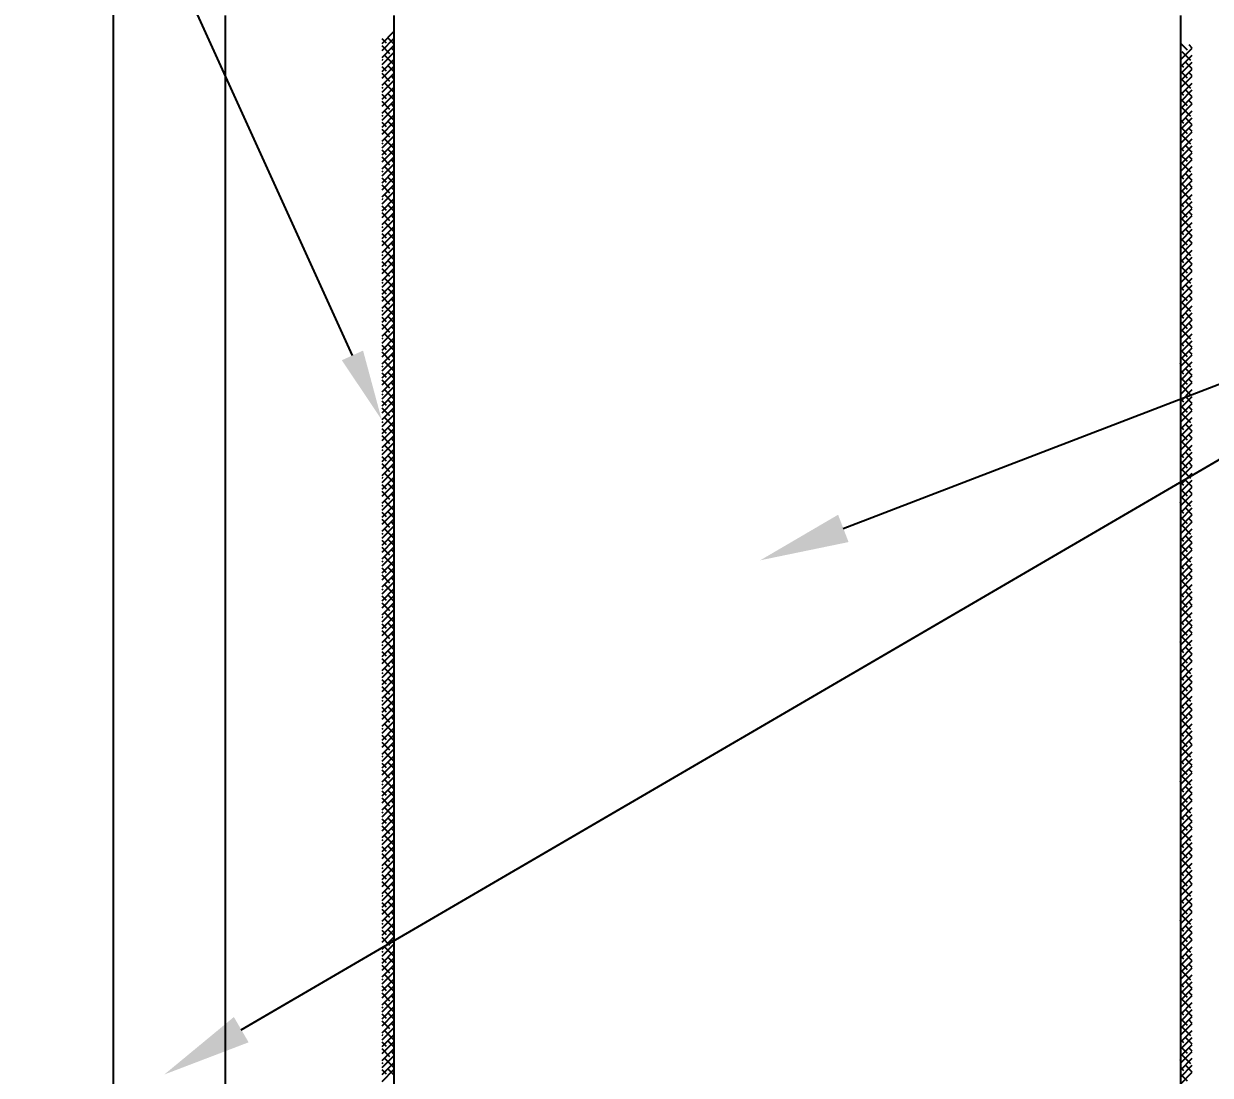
# Model space of a CAD drawing. Header units: metres. Extents: x 158 to 495, y 93 to 262.
# Drawn here: x 396.468 to 399.257, y 106.781 to 109.252 of the extents above; entities that cross this region are included whole.
import ezdxf
from ezdxf import colors
from ezdxf.entities.mleader import LeaderData, LeaderLine
from ezdxf.math import Vec2, Vec3

# ---------------------------------------------------------------- set-up
doc = ezdxf.new("R2010")
doc.units = ezdxf.units.M
doc.header["$MEASUREMENT"] = 0
doc.styles.get("Standard").update_dxf_attribs({"font": 'arial.ttf'})

msp = doc.modelspace()

# ---------------------------------------------------------------- linework, layer by layer
for p, q in [((396.67829, 112.79275), (396.67829, 105.75027)), ((396.94238, 101.74478), (396.94238, 109.27151)), ((397.33852, 109.27151), (397.33852, 105.75027)), ((399.18717, 109.27151), (399.18717, 105.75027))]:
    msp.add_line(p, q)
at = {"linetype": 'Continuous'}
for p, q in [((399.18627, 109.23967), (399.18631, 109.23963)), ((397.33762, 109.23252), (397.30984, 109.20474)), ((397.30984, 109.21722), (397.32017, 109.20689)), ((397.33762, 109.21615), (397.30984, 109.18837)), ((397.32426, 109.21916), (397.33762, 109.20581)), ((397.30984, 109.20085), (397.32835, 109.18233)), ((397.33762, 109.19978), (397.30984, 109.172)), ((397.33762, 109.18341), (397.30984, 109.15563)), ((397.33244, 109.19461), (397.33762, 109.18944)), ((399.18627, 109.20693), (399.20268, 109.19052)), ((399.21405, 109.1937), (399.18627, 109.16592)), ((399.1904, 109.18643), (399.21087, 109.16596)), ((399.20677, 109.2028), (399.21405, 109.19552)), ((397.30984, 109.16811), (397.31198, 109.16596)), ((397.33762, 109.16704), (397.30984, 109.13926)), ((397.31608, 109.17824), (397.33654, 109.15778)), ((399.21405, 109.17733), (399.18627, 109.14955)), ((399.18627, 109.17419), (399.18631, 109.17415)), ((399.21405, 109.16096), (399.18627, 109.13318)), ((399.18627, 109.15782), (399.1945, 109.14959)), ((399.19859, 109.16187), (399.21405, 109.14641)), ((397.30984, 109.15174), (397.32017, 109.14141)), ((397.33762, 109.15067), (397.30984, 109.12289)), ((397.30984, 109.13537), (397.32835, 109.11685)), ((397.33762, 109.1343), (397.30984, 109.10652)), ((397.32426, 109.15369), (397.33762, 109.14033)), ((397.33244, 109.12913), (397.33762, 109.12396)), ((399.21405, 109.14459), (399.18627, 109.11681)), ((399.18627, 109.14145), (399.20268, 109.12504)), ((399.21405, 109.12822), (399.18627, 109.10044)), ((399.20677, 109.13732), (399.21405, 109.13004)), ((397.33762, 109.11793), (397.30984, 109.09015)), ((397.30984, 109.10263), (397.31198, 109.10048)), ((397.33762, 109.10156), (397.30984, 109.07378)), ((397.31608, 109.11276), (397.33654, 109.0923)), ((399.21405, 109.11185), (399.18627, 109.08407)), ((399.18627, 109.10871), (399.18631, 109.10867)), ((399.1904, 109.12095), (399.21087, 109.10048)), ((397.30984, 109.08626), (397.32017, 109.07593)), ((397.33762, 109.08519), (397.30984, 109.05741)), ((397.32426, 109.08821), (397.33762, 109.07485)), ((399.21405, 109.09548), (399.18627, 109.0677)), ((399.18627, 109.09234), (399.1945, 109.08411)), ((399.21405, 109.07911), (399.18627, 109.05133)), ((399.18627, 109.07597), (399.20268, 109.05956)), ((399.19859, 109.09639), (399.21405, 109.08093)), ((399.20677, 109.07184), (399.21405, 109.06456)), ((397.30984, 109.06989), (397.32835, 109.05138)), ((397.33762, 109.06882), (397.30984, 109.04104)), ((397.33762, 109.05245), (397.30984, 109.02467)), ((397.31608, 109.04728), (397.33654, 109.02682)), ((397.33244, 109.06365), (397.33762, 109.05848)), ((399.21405, 109.06274), (399.18627, 109.03496)), ((399.21405, 109.04637), (399.18627, 109.01859)), ((399.1904, 109.05547), (399.21087, 109.03501)), ((397.30984, 109.03715), (397.31198, 109.03501)), ((397.33762, 109.03608), (397.30984, 109.0083)), ((397.30984, 109.02078), (397.32017, 109.01045)), ((397.33762, 109.01972), (397.30984, 108.99193)), ((397.32426, 109.02273), (397.33762, 109.00937)), ((399.18627, 109.04324), (399.18631, 109.04319)), ((399.21405, 109.03), (399.18627, 109.00222)), ((399.18627, 109.02687), (399.1945, 109.01864)), ((399.19859, 109.03091), (399.21405, 109.01545)), ((397.30984, 109.00441), (397.32835, 108.9859)), ((397.33762, 109.00335), (397.30984, 108.97557)), ((397.33244, 108.99817), (397.33762, 108.993)), ((399.21405, 109.01363), (399.18627, 108.98585)), ((399.18627, 109.0105), (399.20268, 108.99408)), ((399.21405, 108.99726), (399.18627, 108.96948)), ((399.1904, 108.98999), (399.21087, 108.96953)), ((399.20677, 109.00636), (399.21405, 108.99909)), ((397.33762, 108.98698), (397.30984, 108.9592)), ((397.30984, 108.97167), (397.31198, 108.96953)), ((397.33762, 108.97061), (397.30984, 108.94283)), ((397.31608, 108.9818), (397.33654, 108.96134)), ((399.21405, 108.98089), (399.18627, 108.95311)), ((399.18627, 108.97776), (399.18631, 108.97771)), ((399.21405, 108.96452), (399.18627, 108.93674)), ((399.18627, 108.96139), (399.1945, 108.95316)), ((399.19859, 108.96543), (399.21405, 108.94998)), ((397.30984, 108.9553), (397.32017, 108.94497)), ((397.33762, 108.95424), (397.30984, 108.92646)), ((397.30984, 108.93893), (397.32835, 108.92042)), ((397.33762, 108.93787), (397.30984, 108.91009)), ((397.32426, 108.95725), (397.33762, 108.94389)), ((397.33244, 108.9327), (397.33762, 108.92752)), ((399.21405, 108.94815), (399.18627, 108.92037)), ((399.18627, 108.94502), (399.20268, 108.9286)), ((399.20677, 108.94088), (399.21405, 108.93361)), ((397.33762, 108.9215), (397.30984, 108.89372)), ((397.30984, 108.90619), (397.31198, 108.90405)), ((397.33762, 108.90513), (397.30984, 108.87735)), ((397.31608, 108.91633), (397.33654, 108.89586)), ((399.21405, 108.93178), (399.18627, 108.904)), ((399.21405, 108.91541), (399.18627, 108.88763)), ((399.18627, 108.91228), (399.18631, 108.91223)), ((399.1904, 108.92451), (399.21087, 108.90405)), ((397.30984, 108.88983), (397.32017, 108.87949)), ((397.33762, 108.88876), (397.30984, 108.86098)), ((397.32426, 108.89177), (397.33762, 108.87841)), ((399.21405, 108.89904), (399.18627, 108.87126)), ((399.18627, 108.89591), (399.1945, 108.88768)), ((399.21405, 108.88267), (399.18627, 108.85489)), ((399.18627, 108.87954), (399.20268, 108.86312)), ((399.19859, 108.89996), (399.21405, 108.8845)), ((397.30984, 108.87346), (397.32835, 108.85494)), ((397.33762, 108.87239), (397.30984, 108.84461)), ((397.33762, 108.85602), (397.30984, 108.82824)), ((397.31608, 108.85085), (397.33654, 108.83038)), ((397.33244, 108.86722), (397.33762, 108.86204)), ((399.21405, 108.86631), (399.18627, 108.83852)), ((399.21405, 108.84994), (399.18627, 108.82216)), ((399.1904, 108.85903), (399.21087, 108.83857)), ((399.20677, 108.8754), (399.21405, 108.86813)), ((397.30984, 108.84072), (397.31198, 108.83857)), ((397.33762, 108.83965), (397.30984, 108.81187)), ((397.30984, 108.82435), (397.32017, 108.81401)), ((397.33762, 108.82328), (397.30984, 108.7955)), ((397.32426, 108.82629), (397.33762, 108.81294)), ((399.18627, 108.8468), (399.18631, 108.84675)), ((399.21405, 108.83357), (399.18627, 108.80579)), ((399.18627, 108.83043), (399.1945, 108.8222)), ((399.19859, 108.83448), (399.21405, 108.81902)), ((397.30984, 108.80798), (397.32835, 108.78946)), ((397.33762, 108.80691), (397.30984, 108.77913)), ((397.33244, 108.80174), (397.33762, 108.79657)), ((399.21405, 108.8172), (399.18627, 108.78942)), ((399.18627, 108.81406), (399.20268, 108.79765)), ((399.21405, 108.80083), (399.18627, 108.77305)), ((399.1904, 108.79355), (399.21087, 108.77309)), ((399.20677, 108.80992), (399.21405, 108.80265)), ((397.33762, 108.79054), (397.30984, 108.76276)), ((397.30984, 108.77524), (397.31198, 108.77309)), ((397.33762, 108.77417), (397.30984, 108.74639)), ((397.31608, 108.78537), (397.33654, 108.76491)), ((399.21405, 108.78446), (399.18627, 108.75668)), ((399.18627, 108.78132), (399.18631, 108.78128)), ((399.21405, 108.76809), (399.18627, 108.74031)), ((399.18627, 108.76495), (399.1945, 108.75672)), ((399.19859, 108.769), (399.21405, 108.75354)), ((397.30984, 108.75887), (397.32017, 108.74854)), ((397.33762, 108.7578), (397.30984, 108.73002)), ((397.30984, 108.7425), (397.32835, 108.72398)), ((397.33762, 108.74143), (397.30984, 108.71365)), ((397.32426, 108.76081), (397.33762, 108.74746)), ((399.21405, 108.75172), (399.18627, 108.72394)), ((399.18627, 108.74858), (399.20268, 108.73217)), ((399.20677, 108.74444), (399.21405, 108.73717)), ((397.33762, 108.72506), (397.30984, 108.69728)), ((397.30984, 108.70976), (397.31198, 108.70761)), ((397.31608, 108.71989), (397.33654, 108.69943)), ((397.33244, 108.73626), (397.33762, 108.73109)), ((399.21405, 108.73535), (399.18627, 108.70757)), ((399.21405, 108.71898), (399.18627, 108.6912)), ((399.18627, 108.71584), (399.18631, 108.7158)), ((399.1904, 108.72807), (399.21087, 108.70761)), ((397.33762, 108.70869), (397.30984, 108.68091)), ((397.30984, 108.69339), (397.32017, 108.68306)), ((397.33762, 108.69232), (397.30984, 108.66454)), ((397.32426, 108.69533), (397.33762, 108.68198)), ((399.21405, 108.70261), (399.18627, 108.67483)), ((399.18627, 108.69947), (399.1945, 108.69124)), ((399.21405, 108.68624), (399.18627, 108.65846)), ((399.18627, 108.6831), (399.20268, 108.66669)), ((399.19859, 108.70352), (399.21405, 108.68806)), ((397.30984, 108.67702), (397.32835, 108.6585)), ((397.33762, 108.67595), (397.30984, 108.64817)), ((397.33762, 108.65958), (397.30984, 108.6318)), ((397.31608, 108.65441), (397.33654, 108.63395)), ((397.33244, 108.67078), (397.33762, 108.66561)), ((399.21405, 108.66987), (399.18627, 108.64209)), ((399.21405, 108.6535), (399.18627, 108.62572)), ((399.1904, 108.6626), (399.21087, 108.64213)), ((399.20677, 108.67896), (399.21405, 108.67169)), ((397.30984, 108.64428), (397.31198, 108.64213)), ((397.33762, 108.64321), (397.30984, 108.61543)), ((397.30984, 108.62791), (397.32017, 108.61758)), ((397.33762, 108.62684), (397.30984, 108.59906)), ((397.32426, 108.62986), (397.33762, 108.6165)), ((399.18627, 108.65036), (399.18631, 108.65032)), ((399.21405, 108.63713), (399.18627, 108.60935)), ((399.18627, 108.63399), (399.1945, 108.62576)), ((399.19859, 108.63804), (399.21405, 108.62258)), ((397.30984, 108.61154), (397.32835, 108.59302)), ((397.33762, 108.61047), (397.30984, 108.58269)), ((397.33244, 108.6053), (397.33762, 108.60013)), ((399.21405, 108.62076), (399.18627, 108.59298)), ((399.18627, 108.61762), (399.20268, 108.60121)), ((399.21405, 108.60439), (399.18627, 108.57661)), ((399.20677, 108.61349), (399.21405, 108.60621)), ((397.33762, 108.5941), (397.30984, 108.56632)), ((397.30984, 108.5788), (397.31198, 108.57665)), ((397.33762, 108.57773), (397.30984, 108.54995)), ((397.31608, 108.58893), (397.33654, 108.56847)), ((399.21405, 108.58802), (399.18627, 108.56024)), ((399.18627, 108.58488), (399.18631, 108.58484)), ((399.21405, 108.57165), (399.18627, 108.54387)), ((399.1904, 108.59712), (399.21087, 108.57665)), ((399.19859, 108.57256), (399.21405, 108.5571)), ((397.30984, 108.56243), (397.32017, 108.5521)), ((397.33762, 108.56136), (397.30984, 108.53358)), ((397.30984, 108.54606), (397.32835, 108.52755)), ((397.33762, 108.54499), (397.30984, 108.51721)), ((397.32426, 108.56438), (397.33762, 108.55102)), ((399.18627, 108.56851), (399.1945, 108.56028)), ((399.21405, 108.55528), (399.18627, 108.5275)), ((399.18627, 108.55214), (399.20268, 108.53573)), ((399.20677, 108.54801), (399.21405, 108.54073)), ((397.33762, 108.52862), (397.30984, 108.50084)), ((397.31608, 108.52345), (397.33654, 108.50299)), ((397.33244, 108.53982), (397.33762, 108.53465)), ((399.21405, 108.53891), (399.18627, 108.51113)), ((399.21405, 108.52254), (399.18627, 108.49476)), ((399.18627, 108.51941), (399.18631, 108.51936)), ((399.1904, 108.53164), (399.21087, 108.51118)), ((397.30984, 108.51332), (397.31198, 108.51118)), ((397.33762, 108.51225), (397.30984, 108.48447)), ((397.30984, 108.49695), (397.32017, 108.48662)), ((397.33762, 108.49589), (397.30984, 108.4681)), ((397.32426, 108.4989), (397.33762, 108.48554)), ((399.21405, 108.50617), (399.18627, 108.47839)), ((399.18627, 108.50304), (399.1945, 108.49481)), ((399.21405, 108.4898), (399.18627, 108.46202)), ((399.18627, 108.48667), (399.20268, 108.47025)), ((399.19859, 108.50708), (399.21405, 108.49162)), ((397.30984, 108.48058), (397.32835, 108.46207)), ((397.33762, 108.47952), (397.30984, 108.45174)), ((397.33762, 108.46315), (397.30984, 108.43537)), ((397.33244, 108.47434), (397.33762, 108.46917)), ((399.21405, 108.47343), (399.18627, 108.44565)), ((399.1904, 108.46616), (399.21087, 108.4457)), ((399.20677, 108.48253), (399.21405, 108.47526)), ((397.30984, 108.44784), (397.31198, 108.4457)), ((397.33762, 108.44678), (397.30984, 108.419)), ((397.30984, 108.43147), (397.32017, 108.42114)), ((397.33762, 108.43041), (397.30984, 108.40263)), ((397.31608, 108.45797), (397.33654, 108.43751)), ((397.32426, 108.43342), (397.33762, 108.42006)), ((399.21405, 108.45706), (399.18627, 108.42928)), ((399.18627, 108.45393), (399.18631, 108.45388)), ((399.21405, 108.44069), (399.18627, 108.41291)), ((399.18627, 108.43756), (399.1945, 108.42933)), ((399.19859, 108.4416), (399.21405, 108.42615)), ((397.30984, 108.4151), (397.32835, 108.39659)), ((397.33762, 108.41404), (397.30984, 108.38626)), ((397.33244, 108.40887), (397.33762, 108.40369)), ((399.21405, 108.42432), (399.18627, 108.39654)), ((399.18627, 108.42119), (399.20268, 108.40477)), ((399.21405, 108.40795), (399.18627, 108.38017)), ((399.20677, 108.41705), (399.21405, 108.40978)), ((397.33762, 108.39767), (397.30984, 108.36989)), ((397.30984, 108.38236), (397.31198, 108.38022)), ((397.33762, 108.3813), (397.30984, 108.35352)), ((397.31608, 108.3925), (397.33654, 108.37203)), ((399.21405, 108.39158), (399.18627, 108.3638)), ((399.18627, 108.38845), (399.18631, 108.3884)), ((399.21405, 108.37521), (399.18627, 108.34743)), ((399.1904, 108.40068), (399.21087, 108.38022)), ((399.19859, 108.37613), (399.21405, 108.36067)), ((397.30984, 108.366), (397.32017, 108.35566)), ((397.33762, 108.36493), (397.30984, 108.33715)), ((397.30984, 108.34963), (397.32835, 108.33111)), ((397.33762, 108.34856), (397.30984, 108.32078)), ((397.32426, 108.36794), (397.33762, 108.35458)), ((399.18627, 108.37208), (399.1945, 108.36385)), ((399.21405, 108.35884), (399.18627, 108.33106)), ((399.18627, 108.35571), (399.20268, 108.33929)), ((399.20677, 108.35157), (399.21405, 108.3443)), ((397.33762, 108.33219), (397.30984, 108.30441)), ((397.31608, 108.32702), (397.33654, 108.30655)), ((397.33244, 108.34339), (397.33762, 108.33821)), ((399.21405, 108.34247), (399.18627, 108.31469)), ((399.21405, 108.32611), (399.18627, 108.29832)), ((399.18627, 108.32297), (399.18631, 108.32292)), ((399.1904, 108.3352), (399.21087, 108.31474)), ((397.30984, 108.31689), (397.31198, 108.31474)), ((397.33762, 108.31582), (397.30984, 108.28804)), ((397.30984, 108.30052), (397.32017, 108.29018)), ((397.33762, 108.29945), (397.30984, 108.27167)), ((397.32426, 108.30246), (397.33762, 108.28911)), ((399.21405, 108.30974), (399.18627, 108.28196)), ((399.18627, 108.3066), (399.1945, 108.29837)), ((399.21405, 108.29337), (399.18627, 108.26559)), ((399.19859, 108.31065), (399.21405, 108.29519)), ((397.30984, 108.28415), (397.32835, 108.26563)), ((397.33762, 108.28308), (397.30984, 108.2553)), ((397.33762, 108.26671), (397.30984, 108.23893)), ((397.33244, 108.27791), (397.33762, 108.27274)), ((399.18627, 108.29023), (399.20268, 108.27382)), ((399.21405, 108.277), (399.18627, 108.24922)), ((399.1904, 108.26972), (399.21087, 108.24926)), ((399.20677, 108.28609), (399.21405, 108.27882)), ((397.30984, 108.25141), (397.31198, 108.24926)), ((397.33762, 108.25034), (397.30984, 108.22256)), ((397.30984, 108.23504), (397.32017, 108.22471)), ((397.31608, 108.26154), (397.33654, 108.24108)), ((397.32426, 108.23698), (397.33762, 108.22363)), ((399.21405, 108.26063), (399.18627, 108.23285)), ((399.18627, 108.25749), (399.18631, 108.25745)), ((399.21405, 108.24426), (399.18627, 108.21648)), ((399.18627, 108.24112), (399.1945, 108.23289)), ((399.19859, 108.24517), (399.21405, 108.22971)), ((397.33762, 108.23397), (397.30984, 108.20619)), ((397.30984, 108.21867), (397.32835, 108.20015)), ((397.33762, 108.2176), (397.30984, 108.18982)), ((397.33244, 108.21243), (397.33762, 108.20726)), ((399.21405, 108.22789), (399.18627, 108.20011)), ((399.18627, 108.22475), (399.20268, 108.20834)), ((399.21405, 108.21152), (399.18627, 108.18374)), ((399.20677, 108.22061), (399.21405, 108.21334)), ((397.33762, 108.20123), (397.30984, 108.17345)), ((397.30984, 108.18593), (397.31198, 108.18378)), ((397.33762, 108.18486), (397.30984, 108.15708)), ((397.31608, 108.19606), (397.33654, 108.1756)), ((399.21405, 108.19515), (399.18627, 108.16737)), ((399.18627, 108.19201), (399.18631, 108.19197)), ((399.1904, 108.20424), (399.21087, 108.18378)), ((399.19859, 108.17969), (399.21405, 108.16423)), ((397.30984, 108.16956), (397.32017, 108.15923)), ((397.33762, 108.16849), (397.30984, 108.14071)), ((397.30984, 108.15319), (397.32835, 108.13467)), ((397.33762, 108.15212), (397.30984, 108.12434)), ((397.32426, 108.1715), (397.33762, 108.15815)), ((399.21405, 108.17878), (399.18627, 108.151)), ((399.18627, 108.17564), (399.1945, 108.16741)), ((399.21405, 108.16241), (399.18627, 108.13463)), ((399.18627, 108.15927), (399.20268, 108.14286)), ((399.20677, 108.15513), (399.21405, 108.14786)), ((397.33762, 108.13575), (397.30984, 108.10797)), ((397.31608, 108.13058), (397.33654, 108.11012)), ((397.33244, 108.14695), (397.33762, 108.14178)), ((399.21405, 108.14604), (399.18627, 108.11826)), ((399.21405, 108.12967), (399.18627, 108.10189)), ((399.18627, 108.12653), (399.18631, 108.12649)), ((399.1904, 108.13877), (399.21087, 108.1183)), ((397.30984, 108.12045), (397.31198, 108.1183)), ((397.33762, 108.11938), (397.30984, 108.0916)), ((397.30984, 108.10408), (397.32017, 108.09375)), ((397.33762, 108.10301), (397.30984, 108.07523)), ((397.32426, 108.10603), (397.33762, 108.09267)), ((399.21405, 108.1133), (399.18627, 108.08552)), ((399.18627, 108.11016), (399.1945, 108.10193)), ((399.21405, 108.09693), (399.18627, 108.06915)), ((399.19859, 108.11421), (399.21405, 108.09875)), ((397.30984, 108.08771), (397.32835, 108.06919)), ((397.33762, 108.08664), (397.30984, 108.05886)), ((397.33762, 108.07027), (397.30984, 108.04249)), ((397.33244, 108.08147), (397.33762, 108.0763)), ((399.18627, 108.09379), (399.20268, 108.07738)), ((399.21405, 108.08056), (399.18627, 108.05278)), ((399.1904, 108.07329), (399.21087, 108.05282)), ((399.20677, 108.08966), (399.21405, 108.08238)), ((397.30984, 108.05497), (397.31198, 108.05282)), ((397.33762, 108.0539), (397.30984, 108.02612)), ((397.31608, 108.0651), (397.33654, 108.04464)), ((397.32426, 108.04055), (397.33762, 108.02719)), ((399.21405, 108.06419), (399.18627, 108.03641)), ((399.18627, 108.06105), (399.18631, 108.06101)), ((399.21405, 108.04782), (399.18627, 108.02004)), ((399.18627, 108.04468), (399.1945, 108.03645)), ((399.19859, 108.04873), (399.21405, 108.03327)), ((397.30984, 108.0386), (397.32017, 108.02827)), ((397.33762, 108.03753), (397.30984, 108.00975)), ((397.30984, 108.02223), (397.32835, 108.00372)), ((397.33762, 108.02116), (397.30984, 107.99338)), ((397.33244, 108.01599), (397.33762, 108.01082)), ((399.21405, 108.03145), (399.18627, 108.00367)), ((399.18627, 108.02831), (399.20268, 108.0119)), ((399.21405, 108.01508), (399.18627, 107.9873)), ((399.20677, 108.02418), (399.21405, 108.0169)), ((397.33762, 108.00479), (397.30984, 107.97701)), ((397.30984, 107.98949), (397.31198, 107.98735)), ((397.33762, 107.98842), (397.30984, 107.96064)), ((397.31608, 107.99962), (397.33654, 107.97916)), ((399.21405, 107.99871), (399.18627, 107.97093)), ((399.18627, 107.99557), (399.18631, 107.99553)), ((399.1904, 108.00781), (399.21087, 107.98735)), ((397.30984, 107.97312), (397.32017, 107.96279)), ((397.33762, 107.97205), (397.30984, 107.94427)), ((397.30984, 107.95675), (397.32835, 107.93824)), ((397.32426, 107.97507), (397.33762, 107.96171)), ((399.21405, 107.98234), (399.18627, 107.95456)), ((399.18627, 107.97921), (399.1945, 107.97098)), ((399.21405, 107.96597), (399.18627, 107.93819)), ((399.18627, 107.96284), (399.20268, 107.94642)), ((399.19859, 107.98325), (399.21405, 107.96779)), ((399.20677, 107.9587), (399.21405, 107.95142)), ((397.33762, 107.95569), (397.30984, 107.9279)), ((397.33762, 107.93932), (397.30984, 107.91154)), ((397.31608, 107.93414), (397.33654, 107.91368)), ((397.33244, 107.95051), (397.33762, 107.94534)), ((399.21405, 107.9496), (399.18627, 107.92182)), ((399.21405, 107.93323), (399.18627, 107.90545)), ((399.18627, 107.9301), (399.18631, 107.93005)), ((399.1904, 107.94233), (399.21087, 107.92187)), ((397.30984, 107.92401), (397.31198, 107.92187)), ((397.33762, 107.92295), (397.30984, 107.89517)), ((397.30984, 107.90764), (397.32017, 107.89731)), ((397.33762, 107.90658), (397.30984, 107.8788)), ((397.32426, 107.90959), (397.33762, 107.89623)), ((399.21405, 107.91686), (399.18627, 107.88908)), ((399.18627, 107.91373), (399.1945, 107.9055)), ((399.21405, 107.90049), (399.18627, 107.87271)), ((399.19859, 107.91777), (399.21405, 107.90232)), ((397.30984, 107.89127), (397.32835, 107.87276)), ((397.33762, 107.89021), (397.30984, 107.86243)), ((397.33762, 107.87384), (397.30984, 107.84606)), ((397.33244, 107.88503), (397.33762, 107.87986)), ((399.18627, 107.89736), (399.20268, 107.88094)), ((399.21405, 107.88412), (399.18627, 107.85634)), ((399.1904, 107.87685), (399.21087, 107.85639)), ((399.20677, 107.89322), (399.21405, 107.88595)), ((397.30984, 107.85853), (397.31198, 107.85639)), ((397.33762, 107.85747), (397.30984, 107.82969)), ((397.31608, 107.86867), (397.33654, 107.8482)), ((399.21405, 107.86775), (399.18627, 107.83997)), ((399.18627, 107.86462), (399.18631, 107.86457)), ((399.21405, 107.85138), (399.18627, 107.8236)), ((399.18627, 107.84825), (399.1945, 107.84002)), ((399.19859, 107.8523), (399.21405, 107.83684)), ((397.30984, 107.84216), (397.32017, 107.83183)), ((397.33762, 107.8411), (397.30984, 107.81332)), ((397.30984, 107.8258), (397.32835, 107.80728)), ((397.33762, 107.82473), (397.30984, 107.79695)), ((397.32426, 107.84411), (397.33762, 107.83075)), ((397.33244, 107.81956), (397.33762, 107.81438)), ((399.21405, 107.83501), (399.18627, 107.80723)), ((399.18627, 107.83188), (399.20268, 107.81546)), ((399.21405, 107.81864), (399.18627, 107.79086)), ((399.20677, 107.82774), (399.21405, 107.82047)), ((397.33762, 107.80836), (397.30984, 107.78058)), ((397.30984, 107.79306), (397.31198, 107.79091)), ((397.33762, 107.79199), (397.30984, 107.76421)), ((397.31608, 107.80319), (397.33654, 107.78272)), ((399.21405, 107.80228), (399.18627, 107.77449)), ((399.18627, 107.79914), (399.18631, 107.79909)), ((399.1904, 107.81137), (399.21087, 107.79091)), ((397.30984, 107.77669), (397.32017, 107.76635)), ((397.33762, 107.77562), (397.30984, 107.74784)), ((397.32426, 107.77863), (397.33762, 107.76528)), ((399.21405, 107.78591), (399.18627, 107.75813)), ((399.18627, 107.78277), (399.1945, 107.77454)), ((399.21405, 107.76954), (399.18627, 107.74176)), ((399.18627, 107.7664), (399.20268, 107.74998)), ((399.19859, 107.78682), (399.21405, 107.77136)), ((399.20677, 107.76226), (399.21405, 107.75499)), ((397.30984, 107.76032), (397.32835, 107.7418)), ((397.33762, 107.75925), (397.30984, 107.73147)), ((397.33762, 107.74288), (397.30984, 107.7151)), ((397.31608, 107.73771), (397.33654, 107.71725)), ((397.33244, 107.75408), (397.33762, 107.74891)), ((399.21405, 107.75317), (399.18627, 107.72539)), ((399.21405, 107.7368), (399.18627, 107.70902)), ((399.18627, 107.73366), (399.18631, 107.73362)), ((399.1904, 107.74589), (399.21087, 107.72543)), ((397.30984, 107.72758), (397.31198, 107.72543)), ((397.33762, 107.72651), (397.30984, 107.69873)), ((397.30984, 107.71121), (397.32017, 107.70088)), ((397.33762, 107.71014), (397.30984, 107.68236)), ((397.32426, 107.71315), (397.33762, 107.6998)), ((399.21405, 107.72043), (399.18627, 107.69265)), ((399.18627, 107.71729), (399.1945, 107.70906)), ((399.19859, 107.72134), (399.21405, 107.70588)), ((397.30984, 107.69484), (397.32835, 107.67632)), ((397.33762, 107.69377), (397.30984, 107.66599)), ((397.33762, 107.6774), (397.30984, 107.64962)), ((397.33244, 107.6886), (397.33762, 107.68343)), ((399.21405, 107.70406), (399.18627, 107.67628)), ((399.18627, 107.70092), (399.20268, 107.68451)), ((399.21405, 107.68769), (399.18627, 107.65991)), ((399.1904, 107.68041), (399.21087, 107.65995)), ((399.20677, 107.69678), (399.21405, 107.68951)), ((397.30984, 107.6621), (397.31198, 107.65995)), ((397.33762, 107.66103), (397.30984, 107.63325)), ((397.31608, 107.67223), (397.33654, 107.65177)), ((399.21405, 107.67132), (399.18627, 107.64354)), ((399.18627, 107.66818), (399.18631, 107.66814)), ((399.21405, 107.65495), (399.18627, 107.62717)), ((399.18627, 107.65181), (399.1945, 107.64358)), ((399.19859, 107.65586), (399.21405, 107.6404)), ((397.30984, 107.64573), (397.32017, 107.6354)), ((397.33762, 107.64466), (397.30984, 107.61688)), ((397.30984, 107.62936), (397.32835, 107.61084)), ((397.33762, 107.62829), (397.30984, 107.60051)), ((397.32426, 107.64767), (397.33762, 107.63432)), ((397.33244, 107.62312), (397.33762, 107.61795)), ((399.21405, 107.63858), (399.18627, 107.6108)), ((399.18627, 107.63544), (399.20268, 107.61903)), ((399.21405, 107.62221), (399.18627, 107.59443)), ((399.20677, 107.6313), (399.21405, 107.62403)), ((397.33762, 107.61192), (397.30984, 107.58414)), ((397.30984, 107.59662), (397.31198, 107.59447)), ((397.33762, 107.59555), (397.30984, 107.56777)), ((397.31608, 107.60675), (397.33654, 107.58629)), ((399.21405, 107.60584), (399.18627, 107.57806)), ((399.18627, 107.6027), (399.18631, 107.60266)), ((399.1904, 107.61493), (399.21087, 107.59447)), ((397.30984, 107.58025), (397.32017, 107.56992)), ((397.33762, 107.57918), (397.30984, 107.5514)), ((397.32426, 107.5822), (397.33762, 107.56884)), ((399.21405, 107.58947), (399.18627, 107.56169)), ((399.18627, 107.58633), (399.1945, 107.5781)), ((399.21405, 107.5731), (399.18627, 107.54532)), ((399.18627, 107.56996), (399.20268, 107.55355)), ((399.19859, 107.59038), (399.21405, 107.57492)), ((399.20677, 107.56583), (399.21405, 107.55855)), ((397.30984, 107.56388), (397.32835, 107.54536)), ((397.33762, 107.56281), (397.30984, 107.53503)), ((397.33762, 107.54644), (397.30984, 107.51866)), ((397.31608, 107.54127), (397.33654, 107.52081)), ((397.33244, 107.55764), (397.33762, 107.55247)), ((399.21405, 107.55673), (399.18627, 107.52895)), ((399.21405, 107.54036), (399.18627, 107.51258)), ((399.1904, 107.54946), (399.21087, 107.52899)), ((397.30984, 107.53114), (397.31198, 107.52899)), ((397.33762, 107.53007), (397.30984, 107.50229)), ((397.30984, 107.51477), (397.32017, 107.50444)), ((397.33762, 107.5137), (397.30984, 107.48592)), ((397.32426, 107.51672), (397.33762, 107.50336)), ((399.18627, 107.53722), (399.18631, 107.53718)), ((399.21405, 107.52399), (399.18627, 107.49621)), ((399.18627, 107.52085), (399.1945, 107.51262)), ((399.19859, 107.5249), (399.21405, 107.50944)), ((397.30984, 107.4984), (397.32835, 107.47988)), ((397.33762, 107.49733), (397.30984, 107.46955)), ((397.33244, 107.49216), (397.33762, 107.48699)), ((399.21405, 107.50762), (399.18627, 107.47984)), ((399.18627, 107.50448), (399.20268, 107.48807)), ((399.21405, 107.49125), (399.18627, 107.46347)), ((399.1904, 107.48398), (399.21087, 107.46352)), ((399.20677, 107.50035), (399.21405, 107.49307)), ((397.33762, 107.48096), (397.30984, 107.45318)), ((397.30984, 107.46566), (397.31198, 107.46352)), ((397.33762, 107.46459), (397.30984, 107.43681)), ((397.31608, 107.47579), (397.33654, 107.45533)), ((399.21405, 107.47488), (399.18627, 107.4471)), ((399.18627, 107.47174), (399.18631, 107.4717)), ((399.21405, 107.45851), (399.18627, 107.43073)), ((399.18627, 107.45537), (399.1945, 107.44715)), ((399.19859, 107.45942), (399.21405, 107.44396)), ((397.30984, 107.44929), (397.32017, 107.43896)), ((397.33762, 107.44822), (397.30984, 107.42044)), ((397.30984, 107.43292), (397.32835, 107.41441)), ((397.33762, 107.43185), (397.30984, 107.40407)), ((397.32426, 107.45124), (397.33762, 107.43788)), ((397.33244, 107.42668), (397.33762, 107.42151)), ((399.21405, 107.44214), (399.18627, 107.41436)), ((399.18627, 107.43901), (399.20268, 107.42259)), ((399.20677, 107.43487), (399.21405, 107.42759)), ((397.33762, 107.41549), (397.30984, 107.3877)), ((397.30984, 107.40018), (397.31198, 107.39804)), ((397.33762, 107.39912), (397.30984, 107.37134)), ((397.31608, 107.41031), (397.33654, 107.38985)), ((399.21405, 107.42577), (399.18627, 107.39799)), ((399.21405, 107.4094), (399.18627, 107.38162)), ((399.18627, 107.40627), (399.18631, 107.40622)), ((399.1904, 107.4185), (399.21087, 107.39804)), ((397.30984, 107.38381), (397.32017, 107.37348)), ((397.33762, 107.38275), (397.30984, 107.35497)), ((397.32426, 107.38576), (397.33762, 107.3724)), ((399.21405, 107.39303), (399.18627, 107.36525)), ((399.18627, 107.3899), (399.1945, 107.38167)), ((399.21405, 107.37666), (399.18627, 107.34888)), ((399.18627, 107.37353), (399.20268, 107.35711)), ((399.19859, 107.39394), (399.21405, 107.37849)), ((397.30984, 107.36744), (397.32835, 107.34893)), ((397.33762, 107.36638), (397.30984, 107.3386)), ((397.33762, 107.35001), (397.30984, 107.32223)), ((397.31608, 107.34483), (397.33654, 107.32437)), ((397.33244, 107.3612), (397.33762, 107.35603)), ((399.21405, 107.36029), (399.18627, 107.33251)), ((399.21405, 107.34392), (399.18627, 107.31614)), ((399.1904, 107.35302), (399.21087, 107.33256)), ((399.20677, 107.36939), (399.21405, 107.36212)), ((397.30984, 107.3347), (397.31198, 107.33256)), ((397.33762, 107.33364), (397.30984, 107.30586)), ((397.30984, 107.31833), (397.32017, 107.308)), ((397.33762, 107.31727), (397.30984, 107.28949)), ((397.32426, 107.32028), (397.33762, 107.30692)), ((399.18627, 107.34079), (399.18631, 107.34074)), ((399.21405, 107.32755), (399.18627, 107.29977)), ((399.18627, 107.32442), (399.1945, 107.31619)), ((399.19859, 107.32847), (399.21405, 107.31301)), ((397.30984, 107.30196), (397.32835, 107.28345)), ((397.33762, 107.3009), (397.30984, 107.27312)), ((397.33244, 107.29573), (397.33762, 107.29055)), ((399.21405, 107.31118), (399.18627, 107.2834)), ((399.18627, 107.30805), (399.20268, 107.29163)), ((399.21405, 107.29481), (399.18627, 107.26703)), ((399.1904, 107.28754), (399.21087, 107.26708)), ((399.20677, 107.30391), (399.21405, 107.29664)), ((397.33762, 107.28453), (397.30984, 107.25675)), ((397.30984, 107.26923), (397.31198, 107.26708)), ((397.33762, 107.26816), (397.30984, 107.24038)), ((397.31608, 107.27936), (397.33654, 107.25889)), ((399.21405, 107.27844), (399.18627, 107.25066)), ((399.18627, 107.27531), (399.18631, 107.27526)), ((399.21405, 107.26208), (399.18627, 107.23429)), ((399.18627, 107.25894), (399.1945, 107.25071)), ((399.19859, 107.26299), (399.21405, 107.24753)), ((397.30984, 107.25286), (397.32017, 107.24252)), ((397.33762, 107.25179), (397.30984, 107.22401)), ((397.30984, 107.23649), (397.32835, 107.21797)), ((397.33762, 107.23542), (397.30984, 107.20764)), ((397.32426, 107.2548), (397.33762, 107.24145)), ((399.21405, 107.24571), (399.18627, 107.21793)), ((399.18627, 107.24257), (399.20268, 107.22615)), ((399.20677, 107.23843), (399.21405, 107.23116)), ((397.33762, 107.21905), (397.30984, 107.19127)), ((397.30984, 107.20375), (397.31198, 107.2016)), ((397.31608, 107.21388), (397.33654, 107.19342)), ((397.33244, 107.23025), (397.33762, 107.22508)), ((399.21405, 107.22934), (399.18627, 107.20156)), ((399.21405, 107.21297), (399.18627, 107.18519)), ((399.18627, 107.20983), (399.18631, 107.20978)), ((399.1904, 107.22206), (399.21087, 107.2016)), ((397.33762, 107.20268), (397.30984, 107.1749)), ((397.30984, 107.18738), (397.32017, 107.17705)), ((397.33762, 107.18631), (397.30984, 107.15853)), ((397.32426, 107.18932), (397.33762, 107.17597)), ((399.21405, 107.1966), (399.18627, 107.16882)), ((399.18627, 107.19346), (399.1945, 107.18523)), ((399.21405, 107.18023), (399.18627, 107.15245)), ((399.18627, 107.17709), (399.20268, 107.16068)), ((399.19859, 107.19751), (399.21405, 107.18205)), ((397.30984, 107.17101), (397.32835, 107.15249)), ((397.33762, 107.16994), (397.30984, 107.14216)), ((397.33762, 107.15357), (397.30984, 107.12579)), ((397.31608, 107.1484), (397.33654, 107.12794)), ((397.33244, 107.16477), (397.33762, 107.1596)), ((399.21405, 107.16386), (399.18627, 107.13608)), ((399.21405, 107.14749), (399.18627, 107.11971)), ((399.1904, 107.15658), (399.21087, 107.13612)), ((399.20677, 107.17295), (399.21405, 107.16568)), ((397.30984, 107.13827), (397.31198, 107.13612)), ((397.33762, 107.1372), (397.30984, 107.10942)), ((397.30984, 107.1219), (397.32017, 107.11157)), ((397.33762, 107.12083), (397.30984, 107.09305)), ((397.32426, 107.12384), (397.33762, 107.11049)), ((399.18627, 107.14435), (399.18631, 107.14431)), ((399.21405, 107.13112), (399.18627, 107.10334)), ((399.18627, 107.12798), (399.1945, 107.11975)), ((399.19859, 107.13203), (399.21405, 107.11657)), ((397.30984, 107.10553), (397.32835, 107.08701)), ((397.33762, 107.10446), (397.30984, 107.07668)), ((397.33244, 107.09929), (397.33762, 107.09412)), ((399.21405, 107.11475), (399.18627, 107.08697)), ((399.18627, 107.11161), (399.20268, 107.0952)), ((399.21405, 107.09838), (399.18627, 107.0706)), ((399.20677, 107.10747), (399.21405, 107.1002)), ((397.33762, 107.08809), (397.30984, 107.06031)), ((397.30984, 107.07279), (397.31198, 107.07064)), ((397.33762, 107.07172), (397.30984, 107.04394)), ((397.31608, 107.08292), (397.33654, 107.06246)), ((399.21405, 107.08201), (399.18627, 107.05423)), ((399.18627, 107.07887), (399.18631, 107.07883)), ((399.21405, 107.06564), (399.18627, 107.03786)), ((399.1904, 107.0911), (399.21087, 107.07064)), ((399.19859, 107.06655), (399.21405, 107.05109)), ((397.30984, 107.05642), (397.32017, 107.04609)), ((397.33762, 107.05535), (397.30984, 107.02757)), ((397.30984, 107.04005), (397.32835, 107.02153)), ((397.33762, 107.03898), (397.30984, 107.0112)), ((397.32426, 107.05837), (397.33762, 107.04501)), ((399.18627, 107.0625), (399.1945, 107.05427)), ((399.21405, 107.04927), (399.18627, 107.02149)), ((399.18627, 107.04613), (399.20268, 107.02972)), ((399.20677, 107.042), (399.21405, 107.03472)), ((397.33762, 107.02261), (397.30984, 106.99483)), ((397.31608, 107.01744), (397.33654, 106.99698)), ((397.33244, 107.03381), (397.33762, 107.02864)), ((399.21405, 107.0329), (399.18627, 107.00512)), ((399.21405, 107.01653), (399.18627, 106.98875)), ((399.18627, 107.01339), (399.18631, 107.01335)), ((399.1904, 107.02563), (399.21087, 107.00516)), ((397.30984, 107.00731), (397.31198, 107.00516)), ((397.33762, 107.00624), (397.30984, 106.97846)), ((397.30984, 106.99094), (397.32017, 106.98061)), ((397.33762, 106.98987), (397.30984, 106.96209)), ((397.32426, 106.99289), (397.33762, 106.97953)), ((399.21405, 107.00016), (399.18627, 106.97238)), ((399.18627, 106.99702), (399.1945, 106.98879)), ((399.21405, 106.98379), (399.18627, 106.95601)), ((399.18627, 106.98065), (399.20268, 106.96424)), ((399.19859, 107.00107), (399.21405, 106.98561)), ((397.30984, 106.97457), (397.32835, 106.95605)), ((397.33762, 106.9735), (397.30984, 106.94572)), ((397.33762, 106.95713), (397.30984, 106.92935)), ((397.33244, 106.96833), (397.33762, 106.96316)), ((399.21405, 106.96742), (399.18627, 106.93964)), ((399.1904, 106.96015), (399.21087, 106.93969)), ((399.20677, 106.97652), (399.21405, 106.96924)), ((397.30984, 106.94183), (397.31198, 106.93969)), ((397.33762, 106.94076), (397.30984, 106.91298)), ((397.30984, 106.92546), (397.32017, 106.91513)), ((397.33762, 106.92439), (397.30984, 106.89661)), ((397.31608, 106.95196), (397.33654, 106.9315)), ((397.32426, 106.92741), (397.33762, 106.91405)), ((399.21405, 106.95105), (399.18627, 106.92327)), ((399.18627, 106.94791), (399.18631, 106.94787)), ((399.21405, 106.93468), (399.18627, 106.9069)), ((399.18627, 106.93154), (399.1945, 106.92332)), ((399.19859, 106.93559), (399.21405, 106.92013)), ((397.30984, 106.90909), (397.32835, 106.89058)), ((397.33762, 106.90802), (397.30984, 106.88024)), ((397.33244, 106.90285), (397.33762, 106.89768)), ((399.21405, 106.91831), (399.18627, 106.89053)), ((399.18627, 106.91518), (399.20268, 106.89876)), ((399.21405, 106.90194), (399.18627, 106.87416)), ((399.20677, 106.91104), (399.21405, 106.90376)), ((397.33762, 106.89166), (397.30984, 106.86387)), ((397.30984, 106.87635), (397.31198, 106.87421)), ((397.33762, 106.87529), (397.30984, 106.84751)), ((397.31608, 106.88648), (397.33654, 106.86602)), ((399.21405, 106.88557), (399.18627, 106.85779)), ((399.18627, 106.88244), (399.18631, 106.88239)), ((399.21405, 106.8692), (399.18627, 106.84142)), ((399.1904, 106.89467), (399.21087, 106.87421)), ((399.19859, 106.87011), (399.21405, 106.85466)), ((397.30984, 106.85998), (397.32017, 106.84965)), ((397.33762, 106.85892), (397.30984, 106.83114)), ((397.30984, 106.84361), (397.32835, 106.8251)), ((397.33762, 106.84255), (397.30984, 106.81477)), ((397.32426, 106.86193), (397.33762, 106.84857)), ((399.18627, 106.86607), (399.1945, 106.85784)), ((399.21405, 106.85283), (399.18627, 106.82505)), ((399.18627, 106.8497), (399.20268, 106.83328)), ((399.20677, 106.84556), (399.21405, 106.83829)), ((397.33762, 106.82618), (397.30984, 106.7984)), ((397.31608, 106.821), (397.33654, 106.80054)), ((397.33244, 106.83737), (397.33762, 106.8322)), ((399.21405, 106.83646), (399.18627, 106.80868)), ((399.21405, 106.82009), (399.18627, 106.79231)), ((399.18627, 106.81696), (399.18631, 106.81691)), ((399.1904, 106.82919), (399.21087, 106.80873)), ((397.30984, 106.81087), (397.31198, 106.80873)), ((397.33762, 106.80981), (397.30984, 106.78203)), ((397.30984, 106.7945), (397.32017, 106.78417)), ((397.33762, 106.79344), (397.30984, 106.76566)), ((397.32426, 106.79645), (397.33762, 106.78309)), ((399.21405, 106.80372), (399.18627, 106.77594)), ((399.18627, 106.80059), (399.1945, 106.79236)), ((399.21405, 106.78735), (399.18627, 106.75957)), ((399.19859, 106.80464), (399.21405, 106.78918)), ((399.18627, 106.78422), (399.20268, 106.7678))]:
    msp.add_line(p, q, dxfattribs=at)

# ---------------------------------------------------------------- leaders
ml = msp.add_multileader_mtext('Standard')
ml.set_content('', color=256)
ml.set_leader_properties()
ml.build(insert=Vec2(0, 0))
ml.multileader.update_dxf_attribs({"dogleg_length": 0.36, "arrow_head_size": 0.16668})
ctx = ml.context
ctx.base_point, ctx.char_height, ctx.arrow_head_size, ctx.landing_gap_size, ctx.plane_origin = Vec3(394.89922, 112.52805), 0.16668, 0.16668, 0.08334, Vec3(396.88041, 108.46374)
ctx.text_align_type = 2
notes = []
notes.append((ctx, [(0, (1, 1, 0), (395.39927, 112.52805), (-1, 0), 0.33336, [(0, [(397.30984, 108.32078)], 0, [])])]))
ctx.mtext.insert, ctx.mtext.alignment, ctx.mtext.flow_direction = Vec3(394.98256, 112.61139), 3, 5
ml = msp.add_multileader_mtext('Standard')
ml.set_content('', color=256)
ml.set_leader_properties()
ml.build(insert=Vec2(0, 0))
ml.multileader.update_dxf_attribs({"dogleg_length": 0.36, "arrow_head_size": 0.20924})
ctx = ml.context
ctx.base_point, ctx.char_height, ctx.arrow_head_size, ctx.landing_gap_size, ctx.plane_origin = Vec3(400.58737, 108.74684), 0.20924, 0.20924, 0.10462, Vec3(397.15836, 107.96239)
notes.append((ctx, [(0, (1, 1, 0), (400.1689, 108.74684), (1, 0), 0.41847, [(0, [(396.79876, 106.78284)], 0, [])])]))
ctx.mtext.insert, ctx.mtext.flow_direction = Vec3(400.69199, 108.85146), 5
ml = msp.add_multileader_mtext('Standard')
ml.set_content('', color=256)
ml.set_leader_properties()
ml.build(insert=Vec2(0, 0))
ml.multileader.update_dxf_attribs({"dogleg_length": 0.36, "arrow_head_size": 0.20924})
ctx = ml.context
ctx.base_point, ctx.char_height, ctx.arrow_head_size, ctx.landing_gap_size, ctx.plane_origin = Vec3(400.58737, 108.74684), 0.20924, 0.20924, 0.10462, Vec3(398.19932, 107.71576)
notes.append((ctx, [(0, (1, 1, 0), (400.1689, 108.74684), (1, 0), 0.41847, [(0, [(398.19932, 107.99109)], 0, [])])]))
ctx.mtext.insert, ctx.mtext.flow_direction = Vec3(400.69199, 108.85146), 5
for ctx, leaders in notes:
    for number, flags, end, landing, length, lines in leaders:
        leader = LeaderData()
        leader.index, (leader.has_last_leader_line, leader.has_dogleg_vector, leader.attachment_direction) = number, flags
        leader.last_leader_point, leader.dogleg_vector, leader.dogleg_length = Vec3(end), Vec3(landing), length
        for number, points, colour, breaks in lines:
            line = LeaderLine()
            line.index, line.vertices, line.color, line.breaks = number, Vec3.list(points), colors.encode_raw_color(colour), breaks
            leader.lines.append(line)
        ctx.leaders.append(leader)

doc.saveas('drawing.dxf')
